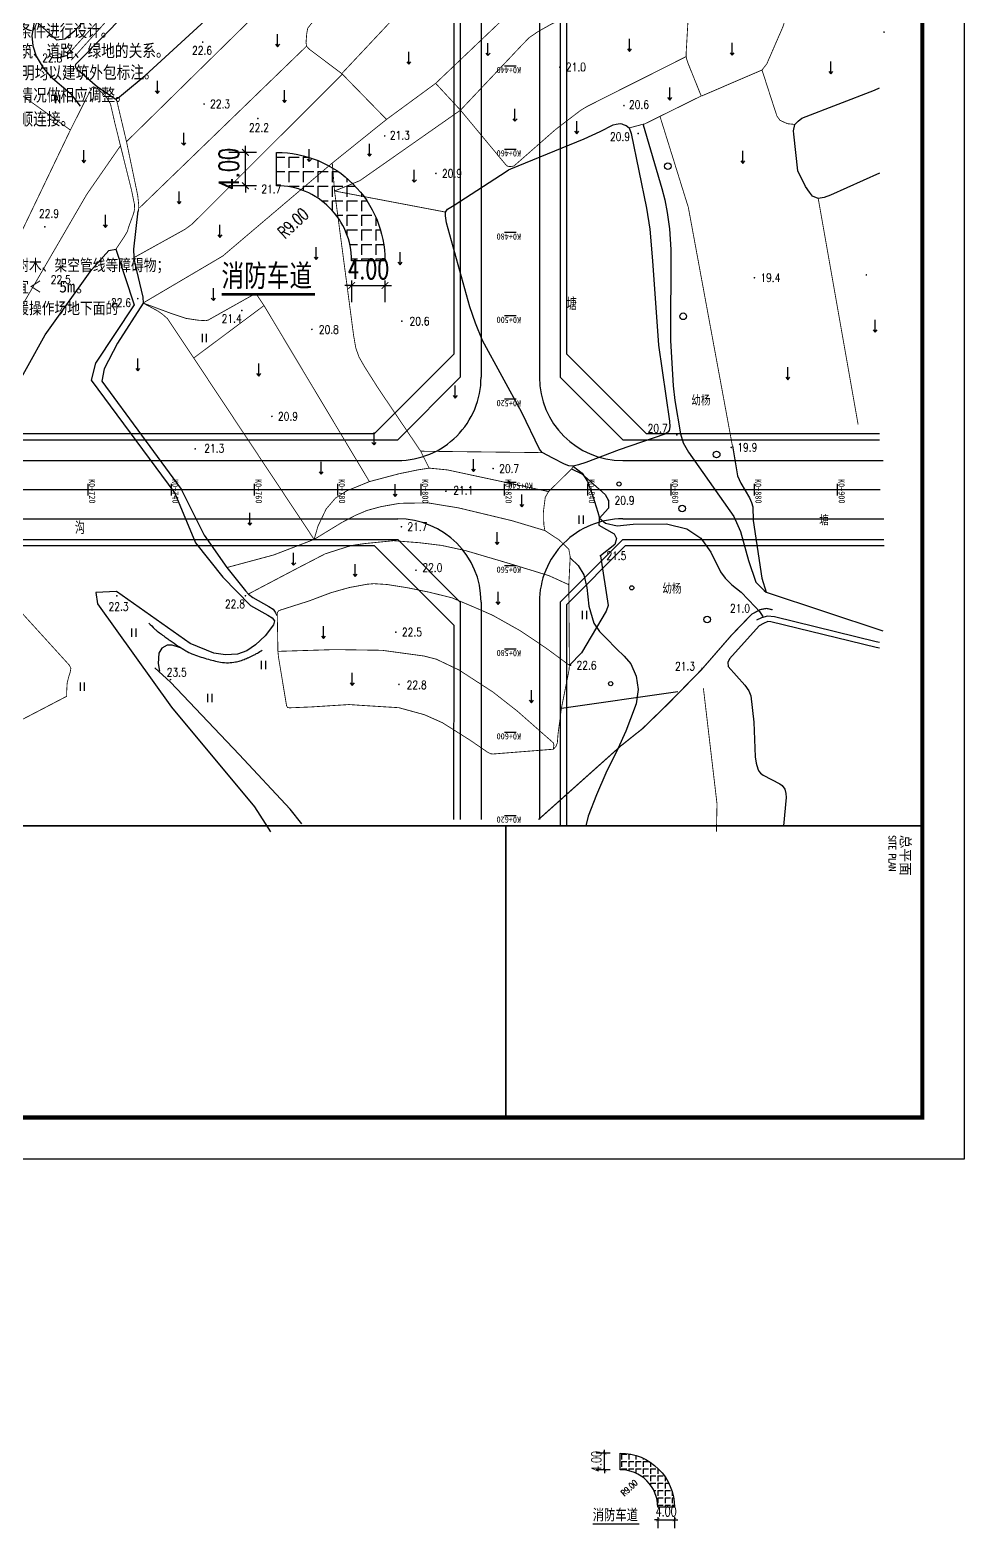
# Model space of a CAD drawing. Header units: millimetres. Extents: x 423323 to 424695, y 55333 to 56284.
# Drawn here: x 423693.2 to 423917.5, y 55332.9 to 55692.7 of the extents above; entities that cross this region are included whole.
import ezdxf
from ezdxf.enums import TextEntityAlignment as Align

# ---------------------------------------------------------------- set-up
doc = ezdxf.new("R2010")
doc.units = ezdxf.units.MM
doc.header["$LTSCALE"] = 1000
doc.linetypes.add('X3', pattern=[5, 4, -1])
for name, color, linetype in [('DIM_SYMB', 3, 'Continuous'), ('PUB_DIM', 3, 'Continuous'), ('PUB_TEXT', 7, 'Continuous'), ('TK', 4, 'Continuous'), ('地形图', 252, 'Continuous'), ('建设布局', 7, 'Continuous'), ('道路网', 7, 'Continuous')]:
    doc.layers.add(name, color=color, linetype=linetype)
doc.styles.add('_TCH_DIM', font='SIMPLEX', dxfattribs={"bigfont": 'GBCBIG'})
doc.styles.add('_TCH_DIM_T3', font='SIMPLEX', dxfattribs={"width": 0.705882, "bigfont": 'GBCBIG'})
doc.styles.add('HZ', font='rs.shx', dxfattribs={"width": 0.8, "bigfont": 'hztxt.shx'})
doc.styles.add('ROMANS', font='romans', dxfattribs={"width": 0.65, "height": 231.275})
doc.styles.add('ST', font='', dxfattribs={"width": 0.8})
doc.styles.add('TK-LG-B', font='', dxfattribs={"width": 0.75})
doc.styles.add('图签宋体', font='', dxfattribs={"height": 300})
doc.styles.add('宋体', font='')
doc.styles.add('等线体', font='simhei.ttf')
doc.styles.get('ST').set_extended_font_data('SimSun')
doc.styles.get('TK-LG-B').set_extended_font_data('SimSun')
doc.styles.get('图签宋体').set_extended_font_data('NSimSun')
doc.styles.get('宋体').set_extended_font_data('NSimSun')
doc.linetypes.add('10421', pattern='A,2,[150,AAA.SHX,S=1,R=0,X=0,Y=1],1e-11', length=2)
doc.linetypes.add('1161', pattern='A,0,[149,AAA.SHX,S=0.15,R=0,X=0,Y=0],-1.6', length=1.6)
doc.dimstyles.new('_TCH_ARCH_M_M&&1', dxfattribs={"dimtxt": 2.38, "dimasz": 0.8, "dimexe": 2, "dimexo": 2.4, "dimgap": 0.8, "dimtad": 1, "dimzin": 0, "dimdsep": 46, "dimtxsty": '_TCH_DIM_T3', "dimblk": 'ARCHTICK', "dimcen": 0.09, "dimclrt": 7, "dimazin": 2, "dimtfac": 1, "dimtdec": 0, "dimtix": 1, "dimtmove": 2, "dimatfit": 3, "dimfxl": 0, "dimtolj": 1, "dimtzin": 0, "dimarcsym": 0})

# ---------------------------------------------------------------- blocks, each defined once
blk = doc.blocks.new('gc120')
for p, q in [((-0.5, 0.6), (0, 0)), ((0, 0), (0, 3)), ((0, 0), (0.5, 0.6))]:
    blk.add_line(p, q)
blk = doc.blocks.new('GC200')
at = {"linetype": 'Continuous', "const_width": 0.2, "flags": 128}
blk.add_lwpolyline([(-0.1, 0, 1), (0.1, 0, 1)], format="xyb", close=True, dxfattribs=at)
blk = doc.blocks.new('gc121')
for p, q in [((-0.5, -1), (-0.5, 1)), ((0.5, -1), (0.5, 1))]:
    blk.add_line(p, q)
blk = doc.blocks.new('gc170')
at = {"linetype": 'Continuous'}
blk.add_circle((0, 0), 0.5, dxfattribs=at)
blk = doc.blocks.new('gc122')
blk.add_circle((0, 0), 0.8)
blk = doc.blocks.new('wetrewtewtre')
at = {"layer": '建设布局', "color": 1, "linetype": 'Continuous', "flags": 128}
for points in [[(423897.23, 55773.77), (423822.01, 55773.77), (423822.02, 55614.89), (423841.14, 55595.77), (423897.23, 55595.77)], [(423897.23, 55773.77), (423822.01, 55773.77), (423822.02, 55614.89), (423841.14, 55595.77), (423897.23, 55595.77)], [(423795.01, 55503.06), (423795.02, 55549.65), (423775.89, 55568.77), (423342.15, 55568.77)], [(423795.01, 55503.06), (423795.02, 55549.65), (423775.89, 55568.77), (423342.15, 55568.77)], [(423898.28, 55568.77), (423836.14, 55568.77), (423822.02, 55554.65), (423822.02, 55501.53)], [(423898.28, 55568.77), (423836.14, 55568.77), (423822.02, 55554.65), (423822.02, 55501.53)]]:
    blk.add_lwpolyline(points, dxfattribs=at)
at = {"layer": '道路网', "color": 2, "linetype": 'Continuous', "lineweight": 30}
for p, q in [((423809.92, 55683.98), (423807.12, 55683.98)), ((423809.92, 55683.98), (423807.12, 55683.98)), ((423809.92, 55663.98), (423807.12, 55663.98)), ((423809.92, 55663.98), (423807.12, 55663.98)), ((423809.92, 55643.98), (423807.12, 55643.98)), ((423809.92, 55643.98), (423807.12, 55643.98)), ((423809.92, 55623.98), (423807.12, 55623.98)), ((423809.92, 55623.98), (423807.12, 55623.98)), ((423809.92, 55603.98), (423807.12, 55603.98)), ((423809.92, 55603.98), (423807.12, 55603.98)), ((423809.92, 55583.98), (423807.12, 55583.98)), ((423809.92, 55583.98), (423807.12, 55583.98)), ((423707.06, 55583.67), (423707.06, 55580.87)), ((423707.06, 55583.67), (423707.06, 55580.87)), ((423727.06, 55583.67), (423727.06, 55580.87)), ((423727.06, 55583.67), (423727.06, 55580.87)), ((423747.06, 55583.67), (423747.06, 55580.87)), ((423747.06, 55583.67), (423747.06, 55580.87)), ((423767.06, 55583.67), (423767.06, 55580.87)), ((423767.06, 55583.67), (423767.06, 55580.87)), ((423787.06, 55583.67), (423787.06, 55580.87)), ((423787.06, 55583.67), (423787.06, 55580.87)), ((423807.06, 55583.67), (423807.06, 55580.87)), ((423807.06, 55583.67), (423807.06, 55580.87)), ((423827.06, 55583.67), (423827.06, 55580.87)), ((423827.06, 55583.67), (423827.06, 55580.87)), ((423847.06, 55583.67), (423847.06, 55580.87)), ((423847.06, 55583.67), (423847.06, 55580.87)), ((423867.06, 55583.67), (423867.06, 55580.87)), ((423867.06, 55583.67), (423867.06, 55580.87)), ((423887.06, 55583.67), (423887.06, 55580.87)), ((423887.06, 55583.67), (423887.06, 55580.87)), ((423809.92, 55563.98), (423807.12, 55563.98)), ((423809.92, 55563.98), (423807.12, 55563.98)), ((423809.92, 55543.98), (423807.12, 55543.98)), ((423809.92, 55543.98), (423807.12, 55543.98)), ((423809.92, 55523.98), (423807.12, 55523.98)), ((423809.92, 55523.98), (423807.12, 55523.98)), ((423809.92, 55503.98), (423807.12, 55503.98)), ((423809.92, 55503.98), (423807.12, 55503.98))]:
    blk.add_line(p, q, dxfattribs=at)
at = {"layer": '道路网', "color": 6, "linetype": 'Continuous'}
for p, q in [((423781.52, 55594.27), (423796.52, 55609.27)), ((423781.52, 55594.27), (423796.52, 55609.27)), ((423820.52, 55609.27), (423835.52, 55594.27)), ((423820.52, 55609.27), (423835.52, 55594.27)), ((423342.15, 55594.27), (423781.52, 55594.27)), ((423342.15, 55594.27), (423781.52, 55594.27)), ((423835.52, 55594.27), (423897.23, 55594.27)), ((423835.52, 55594.27), (423897.23, 55594.27)), ((423342.15, 55570.27), (423781.52, 55570.27)), ((423342.15, 55570.27), (423781.52, 55570.27)), ((423796.52, 55555.27), (423781.52, 55570.27)), ((423796.52, 55555.27), (423781.52, 55570.27)), ((423835.52, 55570.27), (423820.52, 55555.27)), ((423835.52, 55570.27), (423820.52, 55555.27)), ((423835.52, 55570.27), (423898.27, 55570.27)), ((423835.52, 55570.27), (423898.27, 55570.27)), ((423796.52, 55555.27), (423796.52, 55503.06)), ((423796.52, 55555.27), (423796.52, 55503.06)), ((423820.52, 55555.27), (423820.52, 55501.53)), ((423820.52, 55555.27), (423820.52, 55501.53))]:
    blk.add_line(p, q, dxfattribs=at)
at = {"layer": '道路网', "color": 4, "linetype": 'Continuous'}
for p, q in [((423342.15, 55589.27), (423781.52, 55589.27)), ((423342.15, 55589.27), (423781.52, 55589.27)), ((423835.52, 55589.27), (423898.06, 55589.27)), ((423835.52, 55589.27), (423898.06, 55589.27)), ((423342.15, 55575.27), (423781.52, 55575.27)), ((423342.15, 55575.27), (423781.52, 55575.27)), ((423835.52, 55575.27), (423898.22, 55575.27)), ((423835.52, 55575.27), (423898.22, 55575.27)), ((423801.52, 55555.27), (423801.52, 55503.06)), ((423801.52, 55555.27), (423801.52, 55503.06)), ((423815.52, 55555.27), (423815.52, 55503.06)), ((423815.52, 55555.27), (423815.52, 55503.06))]:
    blk.add_line(p, q, dxfattribs=at)
at = {"layer": '道路网', "color": 2, "linetype": 'X3'}
blk.add_line((423342.15, 55582.27), (423897.34, 55582.27), dxfattribs=at)
blk.add_line((423342.15, 55582.27), (423897.34, 55582.27), dxfattribs=at)
at = {"layer": '道路网', "color": 6, "linetype": 'Continuous', "flags": 128}
for points in [[(423796.51, 56099.98), (423796.51, 55746.27), (423796.52, 55609.27)], [(423796.51, 56099.98), (423796.51, 55746.27), (423796.52, 55609.27)], [(423820.51, 56099.98), (423820.51, 55746.27), (423820.52, 55609.27)], [(423820.51, 56099.98), (423820.51, 55746.27), (423820.52, 55609.27)]]:
    blk.add_lwpolyline(points, dxfattribs=at)
at = {"layer": '道路网', "color": 4, "linetype": 'Continuous', "flags": 128}
for points in [[(423801.51, 56099.98), (423801.51, 55741.27), (423801.52, 55609.27)], [(423801.51, 56099.98), (423801.51, 55741.27), (423801.52, 55609.27)], [(423815.51, 56099.98), (423815.51, 55741.27), (423815.52, 55609.27)], [(423815.51, 56099.98), (423815.51, 55741.27), (423815.52, 55609.27)]]:
    blk.add_lwpolyline(points, dxfattribs=at)
at = {"layer": '道路网', "color": 4, "linetype": 'Continuous'}
for centre, start, end in [((423781.52, 55609.27), 270, 0.0001), ((423781.52, 55609.27), 270, 0.0001), ((423835.52, 55609.27), 180.0001, 270), ((423835.52, 55609.27), 180.0001, 270), ((423781.52, 55555.27), 0.0001, 90), ((423781.52, 55555.27), 0.0001, 90), ((423835.52, 55555.27), 90, 180.0001), ((423835.52, 55555.27), 90, 180.0001)]:
    blk.add_arc(centre, 20, start, end, dxfattribs=at)
at = {"layer": '道路网', "color": 141, "linetype": 'Continuous', "style": '等线体', "width": 0.8}
for s, rotation, p in [('K0+440', 179.384, (423811.13, 55683.72)), ('K0+440', 179.384, (423811.13, 55683.72)), ('K0+460', 179.384, (423811.13, 55663.72)), ('K0+460', 179.384, (423811.13, 55663.72)), ('K0+480', 179.384, (423811.13, 55643.72)), ('K0+480', 179.384, (423811.13, 55643.72)), ('K0+500', 179.384, (423811.13, 55623.72)), ('K0+500', 179.384, (423811.13, 55623.72)), ('K0+520', 179.384, (423811.13, 55603.72)), ('K0+520', 179.384, (423811.13, 55603.72)), ('K0+720', 271.0552, (423707.31, 55584.81)), ('K0+720', 271.0552, (423707.31, 55584.81)), ('K0+740', 271.0552, (423727.31, 55584.81)), ('K0+740', 271.0552, (423727.31, 55584.81)), ('K0+760', 271.0552, (423747.31, 55584.81)), ('K0+760', 271.0552, (423747.31, 55584.81)), ('K0+780', 271.0552, (423767.31, 55584.81)), ('K0+780', 271.0552, (423767.31, 55584.81)), ('K0+800', 271.0552, (423787.31, 55584.81)), ('K0+800', 271.0552, (423787.31, 55584.81)), ('K0+820', 271.0552, (423807.31, 55584.81)), ('K0+820', 271.0552, (423807.31, 55584.81)), ('K0+540', 179.384, (423813.95, 55583.93)), ('K0+540', 179.384, (423813.95, 55583.93)), ('K0+840', 271.0552, (423827.31, 55584.81)), ('K0+840', 271.0552, (423827.31, 55584.81)), ('K0+860', 271.0552, (423847.31, 55584.81)), ('K0+860', 271.0552, (423847.31, 55584.81)), ('K0+880', 271.0552, (423867.31, 55584.81)), ('K0+880', 271.0552, (423867.31, 55584.81)), ('K0+900', 271.0552, (423887.31, 55584.81)), ('K0+900', 271.0552, (423887.31, 55584.81)), ('K0+560', 179.384, (423811.13, 55563.72)), ('K0+560', 179.384, (423811.13, 55563.72)), ('K0+580', 179.384, (423811.13, 55543.72)), ('K0+580', 179.384, (423811.13, 55543.72)), ('K0+600', 179.384, (423811.13, 55523.72)), ('K0+600', 179.384, (423811.13, 55523.72)), ('K0+620', 179.384, (423811.13, 55503.72)), ('K0+620', 179.384, (423811.13, 55503.72))]:
    blk.add_text(s, height=1.5, rotation=rotation, dxfattribs=at).set_placement(p)
blk = doc.blocks.new('A$C2D9A7706')
at = {"layer": 'PUB_TEXT', "style": 'ST', "width": 0.8}
for s, height, p in [('消防车道说明：', 2.658, (1.51, 30.72, 55.81)), ('）、本工程车间均设置环形消防车道；', 2.6582, (3.4, 25.82, 55.81)), ('）、车道的净宽度和净高度均需≥', 2.6582, (3.4, 20.92, 55.81)), ('4m', 2.658, (49.12, 20.92, 55.81)), ('；', 2.66, (52.9, 20.92, 55.81)), ('）、消防车道与建筑之间不应设置妨碍消防车操作的树木、架空管线等障碍物；', 2.6582, (3.4, 16.02, 55.81)), ('）、消防车道靠建筑外墙一侧的边缘距离建筑外墙不宜＜', 2.6582, (3.4, 11.12, 55.81)), ('）、消防车道的路面、救援操作场地、消防车道和救援操作场地下面的', 2.6582, (3.4, 6.22, 55.81)), ('管道和暗沟等，需能承受重型消防车的压力。', 2.6582, (1.51, 1.32, 55.81))]:
    blk.add_text(s, height=height, dxfattribs=at).set_placement(p)
at = {"layer": 'PUB_TEXT', "style": '宋体'}
for s, height, p in [('1', 2.66, (1.51, 25.82, 55.81)), ('2', 2.66, (1.51, 20.92, 55.81)), ('3', 2.66, (1.51, 16.02, 55.81)), ('4', 2.66, (1.51, 11.12, 55.81)), ('5m', 2.658, (79.88, 11.12, 55.81)), ('。', 2.66, (83.66, 11.12, 55.81)), ('5', 2.66, (1.51, 6.22, 55.81))]:
    blk.add_text(s, height=height, dxfattribs=at).set_placement(p)
blk = doc.blocks.new('A$C0E7F7AE6')
at = {"layer": 'PUB_TEXT', "style": 'ST', "width": 0.8}
for s, height, p in [('说明', 2.278, (0.6, 30.11)), (':', 2.28, (5.78, 30.05)), ('1', 2.28, (0.61, 25.93)), ('）本图根据业主提供的资料和我院相关专业所提的条件进行设计。', 2.2785, (1.91, 25.92)), ('）本图表示拟建建筑与城市道路红线及周围原有建筑、道路、绿地的关系。', 2.2785, (1.93, 22.21)), ('2', 2.28, (0.63, 22.23)), ('3', 2.28, (0.59, 18.29)), ('）图中标注以建筑物外包尺寸计', 2.2785, (1.88, 18.28)), ('建筑物坐标未注明均以建筑外包标注。', 2.2785, (39.47, 17.82)), ('4', 2.28, (0.53, 14.23)), ('）厂区室内外地坪标高为暂定，根据施工现场实际情况做相应调整。', 2.2785, (1.82, 14.21)), (',', 2.28, (38.18, 17.83)), ('5', 2.28, (0.47, 9.89)), ('）与外围道路衔接时，标高可适当调整，以保证平顺连接。', 2.2785, (1.77, 9.87)), ('）图中未表明处标注均以米为单位。', 2.2785, (1.38, 5.55)), ('6', 2.28, (0.08, 5.57)), ('7', 2.28, (0.03, 1.31)), ('）所有道路的最小转弯半径均为', 2.2785, (1.33, 1.29)), ('9', 2.28, (37.62, 0.84)), ('米。', 2.278, (38.92, 0.83))]:
    blk.add_text(s, height=height, rotation=359.2974, dxfattribs=at).set_placement(p)
blk = doc.blocks.new('GeYuanFrame_84040822', base_point=(20.09, 4.53))
at = {"layer": 'TK'}
blk.add_lwpolyline([(20.09, 4.53), (20.09, 598.53), (861.09, 598.53), (861.09, 4.53)], close=True, dxfattribs=at)
at = {"layer": 'TK', "const_width": 1}
blk.add_lwpolyline([(45.09, 588.53), (851.09, 588.53), (851.09, 14.53), (45.09, 14.53)], close=True, dxfattribs=at)
at = {"layer": 'TK'}
for points, const_width in [([(781.09, 588.53), (781.09, 14.53)], 0.4), ([(781.09, 488.5), (851.09, 488.5)], 0.35)]:
    blk.add_lwpolyline(points, dxfattribs=dict(at, const_width=const_width))
at = {"layer": 'TK', "style": '图签宋体'}
blk.add_text('总平面', height=2.4, dxfattribs=at).set_placement((783.23, 583.28))
at = {"layer": 'TK', "style": 'ROMANS', "width": 0.76}
blk.add_text('SITE PLAN', height=1.697, dxfattribs=at).set_placement((783.35, 580.49))
blk = doc.blocks.new('_ArchTick')
at = {"color": 0, "linetype": 'ByBlock', "const_width": 0.15}
blk.add_lwpolyline([(-0.5, -0.5), (0.5, 0.5)], dxfattribs=at)
blk = doc.blocks.new('*D133')
at = {"layer": 'Defpoints', "color": 0, "linetype": 'ByBlock'}
for p in [(15.62, 4.04), (19.62, 4.04), (19.62, 1.05)]:
    blk.add_point(p, dxfattribs=at)
at = {"layer": 'PUB_DIM', "color": 0, "linetype": 'ByBlock', "lineweight": -2}
for p, q in [((15.62, 1.05), (14.82, 1.05)), ((15.62, 1.64), (15.62, -0.95)), ((15.62, 1.05), (19.62, 1.05)), ((19.62, 1.64), (19.62, -0.95)), ((19.62, 1.05), (20.42, 1.05))]:
    blk.add_line(p, q, dxfattribs=at)
at = {"layer": 'PUB_DIM', "color": 0, "linetype": 'ByBlock', "lineweight": -2, "xscale": 0.8, "yscale": 0.8, "zscale": 0.8}
blk.add_blockref('_ArchTick', (15.62, 1.05), dxfattribs=at)
at = {"layer": 'PUB_DIM', "color": 0, "linetype": 'ByBlock', "lineweight": -2, "xscale": 0.8, "yscale": 0.8, "zscale": 0.8, "rotation": 180}
blk.add_blockref('_ArchTick', (19.62, 1.05), dxfattribs=at)
at = {"layer": 'PUB_DIM', "color": 7, "linetype": 'ByBlock', "insert": (17.62, 3.04), "char_height": 2.38, "attachment_point": 5, "style": '_TCH_DIM_T3'}
blk.add_mtext('\\A1;4.00', dxfattribs=at)
blk = doc.blocks.new('*D134')
at = {"layer": 'Defpoints', "color": 0, "linetype": 'ByBlock'}
for p in [(2.86, 17.04), (6.62, 17.04), (6.62, 13.04)]:
    blk.add_point(p, dxfattribs=at)
at = {"layer": 'PUB_DIM', "color": 0, "linetype": 'ByBlock', "lineweight": -2}
for p, q in [((4.22, 17.04), (0.86, 17.04)), ((2.86, 17.04), (2.86, 17.84)), ((2.86, 13.04), (2.86, 17.04)), ((4.22, 13.04), (0.86, 13.04)), ((2.86, 13.04), (2.86, 12.24))]:
    blk.add_line(p, q, dxfattribs=at)
at = {"layer": 'PUB_DIM', "color": 0, "linetype": 'ByBlock', "lineweight": -2, "xscale": 0.8, "yscale": 0.8, "zscale": 0.8}
for p, rotation in [((2.86, 17.04), 270), ((2.86, 13.04), 90)]:
    blk.add_blockref('_ArchTick', p, dxfattribs=dict(at, rotation=rotation))
at = {"layer": 'PUB_DIM', "color": 7, "linetype": 'ByBlock', "insert": (0.87, 15.04), "char_height": 2.38, "attachment_point": 5, "rotation": 90, "style": '_TCH_DIM_T3'}
blk.add_mtext('\\A1;4.00', dxfattribs=at)
blk = doc.blocks.new('*D123')
at = {"layer": 'Defpoints', "color": 0, "linetype": 'ByBlock'}
for p in [(423843.95, 55337.91), (423847.95, 55337.91), (423847.95, 55334.93)]:
    blk.add_point(p, dxfattribs=at)
at = {"layer": 'PUB_DIM', "color": 0, "linetype": 'ByBlock', "lineweight": -2}
for p, q in [((423843.95, 55334.93), (423843.15, 55334.93)), ((423843.95, 55335.51), (423843.95, 55332.93)), ((423843.95, 55334.93), (423847.95, 55334.93)), ((423847.95, 55335.51), (423847.95, 55332.93)), ((423847.95, 55334.93), (423848.75, 55334.93))]:
    blk.add_line(p, q, dxfattribs=at)
at = {"layer": 'PUB_DIM', "color": 0, "linetype": 'ByBlock', "lineweight": -2, "xscale": 0.8, "yscale": 0.8, "zscale": 0.8}
blk.add_blockref('_ArchTick', (423843.95, 55334.93), dxfattribs=at)
at = {"layer": 'PUB_DIM', "color": 0, "linetype": 'ByBlock', "lineweight": -2, "xscale": 0.8, "yscale": 0.8, "zscale": 0.8, "rotation": 180}
blk.add_blockref('_ArchTick', (423847.95, 55334.93), dxfattribs=at)
at = {"layer": 'PUB_DIM', "color": 7, "linetype": 'ByBlock', "insert": (423845.95, 55336.92), "char_height": 2.38, "attachment_point": 5, "style": '_TCH_DIM_T3'}
blk.add_mtext('\\A1;4.00', dxfattribs=at)
blk = doc.blocks.new('*D124')
at = {"layer": 'Defpoints', "color": 0, "linetype": 'ByBlock'}
for p in [(423831.19, 55350.91), (423834.95, 55350.91), (423834.95, 55346.91)]:
    blk.add_point(p, dxfattribs=at)
at = {"layer": 'PUB_DIM', "color": 0, "linetype": 'ByBlock', "lineweight": -2}
for p, q in [((423832.55, 55350.91), (423829.19, 55350.91)), ((423831.19, 55350.91), (423831.19, 55351.71)), ((423831.19, 55346.91), (423831.19, 55350.91)), ((423832.55, 55346.91), (423829.19, 55346.91)), ((423831.19, 55346.91), (423831.19, 55346.11))]:
    blk.add_line(p, q, dxfattribs=at)
at = {"layer": 'PUB_DIM', "color": 0, "linetype": 'ByBlock', "lineweight": -2, "xscale": 0.8, "yscale": 0.8, "zscale": 0.8}
for p, rotation in [((423831.19, 55350.91), 270), ((423831.19, 55346.91), 90)]:
    blk.add_blockref('_ArchTick', p, dxfattribs=dict(at, rotation=rotation))
at = {"layer": 'PUB_DIM', "color": 7, "linetype": 'ByBlock', "insert": (423829.2, 55348.91), "char_height": 2.38, "attachment_point": 5, "rotation": 90, "style": '_TCH_DIM_T3'}
blk.add_mtext('\\A1;4.00', dxfattribs=at)
blk = doc.blocks.new('A$C646B5C16')
at = {"linetype": 'ByBlock'}
h = blk.add_hatch(dxfattribs=at)
h.set_pattern_fill('ANGLE', color=253, scale=0.5, angle=-20.77743, style=0)
h.set_pattern_definition([(270, (15.62, -0.6722), (1.74625, 1e-09), [1.27, -0.47625]), (3e-08, (15.62, -0.6722), (-1e-09, 1.74625), [1.27, -0.47625])])
h.paths.add_polyline_path([(19.62, 4.035, 0.4142136), (6.62, 17.035), (6.62, 13.035, -0.4142136), (15.62, 4.035)])
blk.add_lwpolyline([(6.62, 17.035, -0.4142136), (19.62, 4.035), (15.62, 4.035, 0.4142136), (6.62, 13.035), (6.62, 17.035)], format="xyb", dxfattribs=at)
at = {"layer": 'DIM_SYMB', "linetype": 'ByBlock', "const_width": 0.35}
blk.add_lwpolyline([(0, 0), (11.205, 0)], dxfattribs=at)
at = {"layer": 'PUB_DIM', "linetype": 'ByBlock'}
blk.add_lwpolyline([(7.688, 5.794, 0, 0, 0), (12.059, 9.905, 0.33, 0, 0), (12.787, 10.591, 0, 0, 0)], format="xyseb", dxfattribs=at)
at = {"layer": 'DIM_SYMB', "color": 7, "linetype": 'ByBlock', "style": 'TK-LG-B', "width": 0.75}
blk.add_text('消防车道', height=2.6582, dxfattribs=at).set_placement((0, 0.923))
at = {"layer": 'PUB_DIM', "color": 7, "linetype": 'ByBlock', "style": '_TCH_DIM', "width": 0.705882}
blk.add_text('R9.00', height=1.4875, rotation=43.25181, dxfattribs=at).set_placement((7.62, 6.596))
at = {"layer": 'PUB_DIM', "linetype": 'ByBlock'}
for p1, p2, distance, picture, middle in [((6.62, 13.035), (6.62, 17.035), 3.76, '*D134', (0.87, 15.035)), ((15.62, 4.035), (19.62, 4.035), -2.983, '*D133', (17.62, 3.042))]:
    dim = blk.add_aligned_dim(p1=p1, p2=p2, distance=distance, text='4.00', dimstyle='_TCH_ARCH_M_M&&1', dxfattribs=at)
    dim.commit()
    dim.dimension.update_dxf_attribs({"geometry": picture, "text_midpoint": middle})

msp = doc.modelspace()

# ---------------------------------------------------------------- hatches: boundary and pattern name
at = {"linetype": 'ByBlock'}
h = msp.add_hatch(dxfattribs=at)
h.set_pattern_fill('ANGLE', color=253, scale=0.5, angle=-20.77743, style=0)
h.set_pattern_definition([(270, (423843.9485, 55333.206), (1.74625, 1e-09), [1.27, -0.47625]), (3e-08, (423843.9485, 55333.206), (-1e-09, 1.74625), [1.27, -0.47625])])
h.paths.add_polyline_path([(423847.949, 55337.914, 0.4142136), (423834.949, 55350.914), (423834.949, 55346.914, -0.4142136), (423843.949, 55337.914)])

# ---------------------------------------------------------------- linework, layer by layer
msp.add_lwpolyline([(423834.949, 55350.914, -0.4142136), (423847.949, 55337.914), (423843.949, 55337.914, 0.4142136), (423834.949, 55346.914), (423834.949, 55350.914)], format="xyb", dxfattribs=at)
at = {"layer": 'DIM_SYMB', "linetype": 'ByBlock', "const_width": 0.35}
msp.add_lwpolyline([(423828.328, 55333.878), (423839.534, 55333.878)], dxfattribs=at)
at = {"layer": 'PUB_DIM', "linetype": 'ByBlock'}
msp.add_lwpolyline([(423836.017, 55339.672, 0, 0, 0), (423840.387, 55343.784, 0.33, 0, 0), (423841.115, 55344.469, 0, 0, 0)], format="xyseb", dxfattribs=at)
at = {"layer": '地形图', "color": 250, "linetype": 'Continuous', "const_width": 0.2, "flags": 128}
for points in [[(423759.889, 55763.641), (423746.524, 55742.936), (423737.638, 55731.658), (423733.589, 55723.404), (423730.551, 55717.742), (423724.886, 55709.592), (423703.086, 55685.387)], [(423808.6, 55732.05), (423784.265, 55716.87), (423780.89, 55714.41), (423779.456, 55713.232), (423765.8, 55699.26), (423760.975, 55694.463), (423759.88, 55693.05), (423759.646, 55691.728), (423759.483, 55689.648), (423759.6, 55688.75), (423760.333, 55687.975), (423768.22, 55682.05)], [(423778.81, 55671.17), (423768.07, 55682.17), (423785.149, 55700.373), (423787.537, 55702.742), (423788.89, 55703.97), (423789.988, 55704.946), (423810.94, 55720.95), (423811.462, 55720.187), (423813.426, 55717.721), (423813.97, 55717.35), (423814.52, 55717.375), (423822.045, 55718.779), (423822.49, 55719.01)], [(423876.72, 55711.86), (423875.093, 55697.908), (423874.49, 55695), (423874.02, 55693.451), (423870.136, 55684.518), (423868.98, 55683.03), (423872.535, 55672.038), (423873.278, 55670.965), (423875.095, 55670.14), (423876.89, 55669.96)], [(423790.61, 55679.83), (423810.136, 55698.408), (423811.84, 55699.94), (423815.464, 55702.375), (423825.08, 55708.23)], [(423854.38, 55676.8), (423851.147, 55684.823), (423850.914, 55685.561), (423850.78, 55686.26), (423850.773, 55687.26), (423851.399, 55698.248), (423851.38, 55699.38), (423851.035, 55700.692), (423850.491, 55702.308), (423849.77, 55704.319), (423848.79, 55705.37)], [(423830.85, 55700.09), (423818.349, 55694.028), (423815.18, 55692.247), (423813.07, 55690.8), (423811.419, 55689.116), (423796.57, 55673.39), (423807.626, 55660.089), (423808.074, 55659.84), (423808.737, 55659.857)], [(423749.92, 55698.81), (423716.37, 55665.83)], [(423759.6, 55688.75), (423719.438, 55649.886)], [(423808.737, 55659.857), (423809.417, 55659.989), (423819.411, 55668.755), (423825.291, 55673.245), (423826.09, 55673.76), (423827.156, 55674.379), (423850.78, 55686.26)], [(423718.17, 55637.99), (423730.432, 55644.787), (423732.18, 55646.08), (423768.22, 55682.05)], [(423868.98, 55683.03), (423854.48, 55676.8)], [(423796.57, 55673.39), (423790.61, 55679.83), (423778.81, 55671.17), (423765.79, 55660.7)], [(423854.38, 55676.8), (423840.41, 55669.89)], [(423766.33, 55653.98), (423772.427, 55656.478), (423796.57, 55673.39)], [(423861.877, 55592.751), (423851.287, 55650.053), (423844.484, 55671.888)], [(423837.09, 55669.12), (423840.69, 55670.09)], [(423714.933, 55664.857), (423706.83, 55653.18), (423678.39, 55604.24)], [(423720.35, 55627.08), (423739.48, 55638.36), (423765.79, 55660.7), (423766.33, 55653.98), (423770.905, 55619.307), (423771.43, 55616.3)], [(423766.33, 55653.98), (423792.98, 55648.92)], [(423892.06, 55597.9), (423882.48, 55652.18)], [(423719.205, 55649.693), (423719.205, 55649.693)], [(423629.59, 55584.22), (423641.81, 55575.65), (423646.961, 55574.025), (423650.981, 55572.532), (423657.79, 55571.31), (423672.341, 55570.581), (423673.38, 55570.34), (423674.247, 55569.736), (423685.09, 55559.43), (423702.678, 55540.08), (423703.01, 55539.36), (423702.821, 55538.312), (423702.48, 55537.278), (423702.115, 55535.786), (423702.008, 55533.879), (423701.99, 55532.64), (423683.84, 55523.17), (423665.82, 55513.293), (423662.49, 55509.01), (423663.31, 55506.6)], [(423858.035, 55500.124), (423858.174, 55506.82), (423854.912, 55534.534)]]:
    msp.add_lwpolyline(points, dxfattribs=at)
at = {"layer": '地形图', "color": 250, "linetype": 'X3', "flags": 128}
for points, const_width in [([(423735.751, 55731.217), (423732.254, 55724.09), (423729.27, 55718.528), (423723.709, 55710.526), (423701.971, 55686.391)], 0.2), ([(423815.313, 55503.057), (423835.094, 55520.752), (423840.253, 55524.857), (423846.502, 55530.924), (423854.55, 55539.15), (423861.697, 55547.37), (423866.517, 55552.366), (423868.558, 55553.466), (423870.061, 55553.753), (423871.51, 55553.428)], 0.3)]:
    msp.add_lwpolyline(points, dxfattribs=dict(at, const_width=const_width))
at = {"layer": '地形图', "color": 250, "linetype": '1161', "flags": 128}
for points, elevation in [([(423724.35, 55713.75), (423707.46, 55724.67), (423681.815, 55710.54), (423680.68, 55708.31), (423681.558, 55706.568), (423699.535, 55690.303), (423701.57, 55690.52), (423703.945, 55692.506), (423724.35, 55713.75)], 22.8), ([(423823.24, 55587.23), (423825.715, 55586.104), (423831.325, 55581.089), (423832.12, 55579.68), (423832.098, 55577.819), (423829.84, 55575.33), (423829.826, 55573.778), (423833.444, 55571.652), (423834.05, 55570.51), (423833.605, 55569.104), (423830.17, 55566.41), (423832.03, 55554.43), (423831.523, 55553.078), (423825.67, 55543.093), (423822.72, 55540.1)], 21.03)]:
    msp.add_lwpolyline(points, dxfattribs=dict(at, elevation=elevation))
at = {"layer": '地形图', "color": 250, "linetype": 'Continuous', "flags": 128}
for points, elevation in [([(423728.55, 55717.493), (423725.721, 55717.367), (423723.127, 55716.901), (423720.527, 55716.221), (423717.025, 55715.053), (423711.739, 55712.788), (423704.969, 55708.588), (423700.506, 55705.199), (423696.551, 55700.771), (423694.525, 55696.375), (423693.638, 55691.354), (423693.885, 55688.844), (423694.642, 55686.349), (423696.347, 55683.528), (423698.123, 55681.447), (423702.869, 55677.494), (423705.242, 55674.332)], 23), ([(423823.72, 55587.841), (423825.814, 55586.194), (423827.078, 55584.23), (423828.341, 55580.723), (423829.534, 55576.866), (423829.955, 55575.393), (423831.429, 55574.2), (423834.236, 55573.569), (423838.076, 55573.969), (423846.028, 55574.067), (423850.937, 55572.889), (423854.27, 55570.607), (423856.671, 55567.253), (423859.015, 55562.496), (423860.152, 55561.005), (423861.715, 55559.443), (423864.011, 55557.661), (423867.324, 55554.168), (423868.395, 55552.972), (423869.151, 55551.775)], 21), ([(423823.002, 55565.8), (423824.823, 55564.052), (423826.154, 55561.79), (423826.953, 55558.796), (423827.392, 55554.275), (423828.601, 55550.2), (423829.96, 55548.235), (423831.555, 55546.64), (423834.063, 55544.058), (423835.89, 55542.298), (423837.486, 55540.475), (423838.777, 55537.514), (423839.233, 55534.248), (423838.777, 55530.831), (423837.41, 55527.261), (423836.266, 55524.28), (423834.366, 55520.027), (423831.456, 55514.191), (423829.216, 55508.964), (423827.271, 55503.895), (423826.708, 55501.526)], 22), ([(423729.358, 55544.25), (423727.374, 55544.964), (423726.104, 55544.964), (423724.835, 55544.171), (423724.12, 55542.981), (423723.962, 55540.523), (423724.279, 55538.699)], 23)]:
    msp.add_lwpolyline(points, dxfattribs=dict(at, elevation=elevation))
for points in [[(423727.91, 55708.54), (423704.305, 55684.531), (423704.126, 55684.324), (423704.06, 55684.03)], [(423720.855, 55681.684), (423743.894, 55702.925)], [(423704.06, 55684.03), (423704.224, 55683.567), (423704.529, 55683.214), (423708.836, 55679.455), (423709.322, 55679.062), (423713.613, 55676.143), (423713.92, 55676.13), (423714.288, 55676.252), (423715.621, 55677.42), (423720.855, 55681.684)], [(423897.23, 55658.274), (423885.458, 55652.945), (423883.934, 55652.412), (423882.48, 55652.18), (423881.132, 55652.743), (423880.381, 55653.712), (423879.394, 55655.046), (423877.61, 55658.82), (423876.612, 55667.649), (423876.565, 55668.454), (423876.89, 55669.96), (423877.665, 55670.748), (423878.558, 55671.487), (423895.98, 55678.17), (423897.23, 55678.731)], [(423808.134, 55659.045), (423808.624, 55659.298), (423826.279, 55666.533), (423830.097, 55668.241), (423833.223, 55669.896), (423833.974, 55670.052), (423834.885, 55670.156), (423835.302, 55670.104), (423835.66, 55669.98), (423836.386, 55669.722), (423837.09, 55669.12), (423837.525, 55667.813), (423841.22, 55649.821), (423842.07, 55644.784), (423842.711, 55637.228), (423844.12, 55616.995), (423846.776, 55598.693), (423846.818, 55597.315), (423846.712, 55596.446), (423846.373, 55596.044), (423845.63, 55595.604), (423834.647, 55591.837), (423826.696, 55588.769), (423824.912, 55588.222), (423823.64, 55587.91), (423822.601, 55588.02), (423821.567, 55588.364), (423818.733, 55589.828), (423816.15, 55591.16), (423815.52, 55591.956), (423811.303, 55600.826), (423801.853, 55618.081), (423800.21, 55622.21)], [(423800.21, 55622.21), (423798.801, 55626.169), (423793.211, 55646.303), (423792.993, 55648.051), (423792.98, 55648.92), (423793.474, 55649.651), (423795.069, 55650.617), (423807.507, 55658.652), (423808.134, 55659.045)], [(423688.711, 55604.719), (423696.803, 55619.43), (423708.083, 55635.123), (423712.132, 55639.702), (423713.83, 55640), (423718.2, 55626.65), (423708.948, 55612.62), (423707.92, 55608.57), (423728.01, 55581.42), (423732.918, 55569.46), (423739.518, 55561.256), (423746.118, 55554.478), (423750.282, 55552.094), (423751.329, 55551.465), (423751.88, 55550.74), (423751.688, 55549.84), (423749.645, 55547.157), (423747.387, 55544.978), (423745.285, 55543.602), (423743.058, 55542.777), (423740.149, 55542.613), (423737.364, 55543.017), (423731.65, 55545.319), (423713.96, 55557.85), (423709.012, 55557.549), (423709.38, 55554.82), (423727.18, 55530.03), (423747.08, 55506.1), (423750.91, 55500.07)], [(423897.23, 55544.193), (423896.405, 55544.402), (423871.134, 55550.491), (423870.364, 55550.574), (423869.347, 55550.161), (423868.275, 55549.529), (423861.188, 55541.676), (423860.759, 55540.804), (423860.876, 55539.805), (423864.845, 55535.357), (423865.84, 55533.995), (423866.281, 55532.783), (423867.024, 55526.447), (423867.316, 55518.084), (423867.571, 55516.557), (423867.956, 55515.205), (423868.247, 55514.689), (423868.589, 55514.216), (423869.255, 55513.747), (423873.282, 55511.661), (423873.854, 55511.232), (423874.459, 55510.334), (423874.712, 55509.338), (423874.784, 55508.337), (423874.14, 55501.526)]]:
    msp.add_lwpolyline(points, dxfattribs=at)
at = {"layer": '地形图', "color": 250, "linetype": 'Continuous', "const_width": 0.2, "flags": 128}
for points, elevation in [([(423671.19, 55612.76), (423674.084, 55615.908), (423675.978, 55618.088), (423677.957, 55621.008), (423683.974, 55630.153), (423688.74, 55639.14), (423702.89, 55668.62), (423689.65, 55678.1)], 22.75), ([(423702.89, 55668.62), (423708.025, 55678.785), (423708.506, 55679.003), (423709.254, 55678.635), (423710.469, 55677.603), (423711.737, 55676.182), (423712.527, 55674.869), (423713.63, 55670.054), (423717.582, 55654.155), (423718.295, 55650.702), (423718.32, 55649.6), (423718.074, 55648.576), (423716.94, 55645.493), (423716.569, 55644.247), (423715.788, 55642.948), (423713.83, 55640)], 22.75), ([(423713.943, 55676.064), (423716.37, 55665.83), (423719.065, 55652.905), (423719.314, 55650.543), (423719.243, 55649.069)], 23.11), ([(423720.35, 55627.08), (423727.513, 55624.429), (423730.719, 55623.38), (423733.735, 55622.935), (423735.44, 55622.85), (423735.989, 55622.989), (423746.812, 55629.071), (423747.37, 55629.2), (423747.609, 55629.123), (423749.39, 55626.47)], 21.81), ([(423761.43, 55570.32), (423732.273, 55614.244), (423726.22, 55623.32), (423725.054, 55624.346), (423723.921, 55625.148), (423720.35, 55627.08)], 21.81), ([(423749.39, 55626.47), (423732.57, 55613.92)], 21.18), ([(423774.7, 55584.2), (423749.39, 55626.47)], 21.54), ([(423789.05, 55587.44), (423787.02, 55591.5), (423776.836, 55606.572), (423773.579, 55611.719), (423772.199, 55614.133), (423771.43, 55616.3)], 21.34), ([(423816.15, 55591.16), (423787.02, 55591.5)], 21.03), ([(423817.72, 55581.8), (423793.479, 55587), (423789.05, 55587.44), (423786.234, 55586.996), (423781.78, 55586.076), (423774.7, 55584.2), (423769.241, 55581.968), (423766.539, 55580.225), (423764.317, 55577.623), (423762.332, 55573.464), (423761.43, 55570.32)], 21.56), ([(423818.88, 55519.94), (423819.52, 55520.662), (423819.835, 55521.491), (423819.998, 55523.606), (423820.8, 55529.7), (423822.663, 55539.078), (423822.72, 55540.1), (423822.59, 55559.44), (423822.916, 55566.171), (423822.58, 55567.98), (423820.265, 55570.191), (423816.83, 55572.45), (423816.578, 55573.985), (423816.519, 55577.246), (423816.934, 55580.449), (423817.72, 55581.8), (423823.24, 55587.23), (423823.665, 55587.908)], 22.93), ([(423816.83, 55572.45), (423808.98, 55574.805), (423801.286, 55576.651), (423796.157, 55577.881), (423788.76, 55579.09), (423782.01, 55578.992), (423777.457, 55578.183), (423774.118, 55577.273), (423771.354, 55576.103), (423768.007, 55574.343), (423761.43, 55570.32), (423751.708, 55566.585), (423740.46, 55563.56)], 21.81), ([(423745.63, 55557.2), (423756.72, 55563.04), (423764.091, 55566.864), (423769.491, 55568.582), (423771.09, 55568.97), (423773.692, 55569.332), (423780.481, 55570.013), (423786.755, 55569.52), (423792.065, 55568.874), (423797.822, 55567.623), (423808.102, 55564.592), (423817.83, 55561.612), (423822.59, 55559.44)], 22.78), ([(423822.72, 55540.1), (423817.042, 55544.284), (423810.946, 55548.376), (423804.304, 55552.104), (423799.71, 55554.11), (423794.509, 55556.306), (423788.892, 55557.681), (423783.95, 55558.693), (423778.936, 55559.491), (423775.77, 55559.69), (423774.173, 55559.557), (423769.918, 55558.777), (423765.515, 55557.538), (423760.173, 55555.531), (423753.444, 55553.394), (423752.909, 55553.159), (423752.61, 55552.79)], 21.03), ([(423803.84, 55518.85), (423803.083, 55519.223), (423798.92, 55522.08), (423792.228, 55526.306), (423787.879, 55528.237), (423781.77, 55529.91), (423772.903, 55530.459), (423769.831, 55530.669), (423760.87, 55530.1), (423755.476, 55529.878), (423755.04, 55529.97), (423754.81, 55530.37), (423752.868, 55542.036), (423752.73, 55543.44), (423752.569, 55552.786)], 23.11), ([(423752.73, 55543.44), (423766.319, 55543.865), (423777.742, 55543.693), (423787.837, 55542.314), (423790.76, 55541.56), (423796.206, 55538.972), (423804.402, 55533.646), (423810.2, 55529.107), (423818.84, 55521.5), (423818.996, 55520.988), (423818.88, 55519.94), (423804.419, 55518.796), (423803.84, 55518.85)], 22.93)]:
    msp.add_lwpolyline(points, dxfattribs=dict(at, elevation=elevation))
at = {"layer": '地形图', "color": 250, "linetype": '10421', "flags": 128}
for points in [[(423840.41, 55669.89), (423844.904, 55654.603), (423845.622, 55651.856), (423846.19, 55648.78), (423846.77, 55644.923), (423847.058, 55639.96), (423847.037, 55618.104), (423847.61, 55607.23), (423848.051, 55603.7), (423849.381, 55595.652), (423850.06, 55593.55), (423851.298, 55591.302), (423862.24, 55575.83), (423863.8, 55572.23), (423865.737, 55565.23), (423867.534, 55560.024), (423869.492, 55558.067), (423869.98, 55557.69)], [(423861.877, 55592.751), (423862.69, 55587.96), (423863.128, 55585.561), (423863.932, 55583.865), (423865.981, 55580.305), (423866.438, 55579.203), (423866.79, 55578.12), (423866.83, 55574.88), (423868.952, 55561.053), (423869.98, 55557.69)], [(423868.839, 55551.861), (423868.839, 55551.861)]]:
    msp.add_lwpolyline(points, dxfattribs=at)
at = {"layer": '地形图', "color": 250, "linetype": '10421', "elevation": 23.11, "flags": 128}
msp.add_lwpolyline([(423719.13, 55649.185), (423718.077, 55639.997), (423718.17, 55637.99), (423718.371, 55636.593), (423720.274, 55628.483), (423720.35, 55627.08), (423714.18, 55617.411), (423711.045, 55611.307), (423710.43, 55608.31), (423729.47, 55582.35), (423735.034, 55571.344), (423740.46, 55563.56), (423744.97, 55557.975), (423745.63, 55557.2), (423746.72, 55556.405), (423750.534, 55554.247), (423751.569, 55553.542), (423752.109, 55552.867), (423752.434, 55552.083)], dxfattribs=at)
at = {"layer": '地形图', "color": 250, "linetype": '10421'}
for points in [[(423869.98, 55557.69), (423897.983, 55548.342)], [(423897.23, 55545.544), (423896.425, 55545.748), (423871.946, 55551.699), (423870.276, 55551.881), (423868.849, 55551.456), (423867.664, 55550.91)], [(423758.46, 55502.05), (423755.669, 55505.558), (423743.41, 55518.69), (423726.97, 55536.02), (423723.187, 55539.456)]]:
    msp.add_lwpolyline(points, dxfattribs=at)
at = {"layer": '地形图', "color": 250, "linetype": '10421', "flags": 128}
msp.add_lwpolyline([(423721.757, 55550.212, 0.0134105), (423723.095, 55548.866, 0.0297336), (423723.749, 55548.312, 0.0023019), (423725.819, 55546.776, 0.0047812), (423726.827, 55546.051, 0.0092103), (423728.806, 55544.707, 0.0103916), (423730.607, 55543.587, 0.0420893), (423732.081, 55542.871, 0.0184746), (423735.607, 55541.659, 0.0292747), (423738.979, 55540.85, 0.053938), (423740.86, 55540.72, 0.0304569), (423742.53, 55540.887, 0.0430381), (423743.684, 55541.177, 0.0076135), (423744.897, 55541.617, 0.015955), (423745.466, 55541.854, 0.0061536), (423745.759, 55541.991, 0.0013735), (423747.062, 55542.627, 0.0195157), (423747.792, 55543.022, 0.0116189), (423748.974, 55543.76)], format="xyb", dxfattribs=at)
at = {"layer": '地形图', "color": 250, "linetype": '1161', "flags": 128}
msp.add_lwpolyline([(423848.758, 55533.758), (423820.8, 55529.7)], dxfattribs=at)
at = {"layer": '建设布局', "color": 1, "linetype": 'Continuous', "flags": 128}
msp.add_lwpolyline([(423431.612, 55595.771), (423775.894, 55595.771), (423795.015, 55614.892), (423795.015, 55713.137), (423431.612, 55713.172)], close=True, dxfattribs=at)
msp.add_lwpolyline([(423431.612, 55595.771), (423775.894, 55595.771), (423795.015, 55614.892), (423795.015, 55713.137), (423431.612, 55713.172)], close=True, dxfattribs=at)

# ---------------------------------------------------------------- block references
at = {"rotation": 270}
msp.add_blockref('GeYuanFrame_84040822', (423323.496, 56262.526), dxfattribs=at)
msp.add_blockref('wetrewtewtre', (0, 0))
at = {"ltscale": 0.8, "xscale": 1.320000000000001, "yscale": 1.32, "zscale": 1.32, "rotation": 1.000000000022613}
msp.add_blockref('A$C0E7F7AE6', (423616.386, 55656.298, -2.275), dxfattribs=at)
for name, p, xscale, yscale, zscale in [('A$C646B5C16', (423739.187, 55629.177), 2, 2, 2), ('A$C2D9A7706', (423615.845, 55617.873, -61.216), 1.056, 1.056, 1.056)]:
    msp.add_blockref(name, p, dxfattribs=dict(xscale=xscale, yscale=yscale, zscale=zscale))
at = {"layer": '地形图', "color": 250, "linetype": 'Continuous'}
for name, p in [('GC200', (423898.279, 55692.15, 19.9)), ('GC200', (423734.665, 55689.747, 22.57)), ('gc120', (423752.667, 55688.637)), ('gc120', (423803.176, 55686.489)), ('gc120', (423837.142, 55687.496)), ('gc120', (423861.796, 55686.583)), ('GC200', (423702.301, 55685.836, 22.8)), ('gc120', (423784.175, 55684.407)), ('gc120', (423885.513, 55682.107)), ('GC200', (423820.429, 55683.733, 21.15)), ('gc120', (423723.774, 55677.421)), ('gc120', (423754.313, 55675.222)), ('gc120', (423846.813, 55675.812)), ('gc121', (423699.863, 55676.071)), ('GC200', (423734.998, 55674.867)), ('GC200', (423835.833, 55674.483, 20.6)), ('GC200', (423747.933, 55671.397, 22.23)), ('gc120', (423809.653, 55670.743)), ('gc120', (423824.488, 55667.745)), ('gc120', (423730.109, 55664.984)), ('GC200', (423778.369, 55667.193, 21.3)), ('GC200', (423839.242, 55667.792, 20.9)), ('gc120', (423706.132, 55660.755)), ('gc120', (423760.273, 55661.051)), ('gc120', (423774.721, 55662.323)), ('gc120', (423864.359, 55660.616)), ('gc122', (423846.372, 55659.926)), ('gc120', (423785.485, 55656.102)), ('GC200', (423790.677, 55658.197, 20.92)), ('gc120', (423729.023, 55650.878)), ('GC200', (423747.311, 55654.457, 21.83)), ('GC200', (423696.767, 55645.366, 22.91)), ('gc120', (423711.291, 55645.243)), ('gc120', (423738.817, 55642.848)), ('gc120', (423761.905, 55637.519)), ('gc120', (423782.051, 55636.268)), ('GC200', (423701.044, 55636.055, 22.51)), ('GC200', (423867.146, 55633.156, 19.41)), ('GC200', (423894.031, 55633.829, 19.36)), ('GC200', (423719.085, 55628.134, 22.63)), ('gc120', (423737.241, 55627.663)), ('GC200', (423744.073, 55625.273, 21.4)), ('gc122', (423850.038, 55623.892)), ('GC200', (423760.886, 55620.762, 20.75)), ('GC200', (423782.473, 55622.717, 20.56)), ('gc120', (423896.151, 55620.082)), ('gc121', (423735.112, 55618.682)), ('gc120', (423719.071, 55610.777)), ('gc120', (423748.121, 55609.531)), ('gc120', (423875.198, 55608.66)), ('gc120', (423795.321, 55604.248)), ('GC200', (423751.281, 55599.87, 20.94)), ('gc120', (423775.819, 55592.994)), ('GC200', (423848.539, 55595.441, 20.7)), ('GC200', (423732.882, 55592.065, 21.35)), ('gc122', (423858.083, 55590.726)), ('GC200', (423861.605, 55592.424, 19)), ('gc120', (423763.126, 55585.987)), ('gc120', (423799.696, 55586.597)), ('GC200', (423804.411, 55587.326, 20.74)), ('gc170', (423834.633, 55583.635)), ('gc120', (423780.881, 55580.603)), ('GC200', (423793.08, 55581.89, 21.34)), ('gc120', (423811.315, 55578.123)), ('gc120', (423745.99, 55573.724)), ('GC200', (423832.12, 55579.68, 20.85)), ('gc122', (423849.803, 55577.723)), ('GC200', (423782.391, 55573.362, 21.94)), ('gc121', (423825.585, 55575.041)), ('gc120', (423805.37, 55569.059)), ('gc120', (423756.497, 55564.124)), ('GC200', (423830.17, 55566.41, 21.51)), ('gc120', (423771.263, 55561.378)), ('GC200', (423785.885, 55562.924, 21.9)), ('gc170', (423837.711, 55558.688)), ('GC200', (423714.066, 55556.773, 22.33)), ('GC200', (423744.926, 55556.8, 22.78)), ('gc120', (423805.594, 55554.7)), ('gc121', (423826.395, 55552.2)), ('gc122', (423855.829, 55551.089)), ('GC200', (423868.174, 55553.187, 21)), ('gc121', (423718.185, 55547.916)), ('gc120', (423763.669, 55546.49)), ('GC200', (423781.062, 55548.063, 22.53)), ('gc121', (423749.318, 55540.179)), ('gc120', (423770.59, 55535.254)), ('GC200', (423822.994, 55540.1, 22.6)), ('GC200', (423854.593, 55539.353, 21.3)), ('gc121', (423705.792, 55534.927)), ('GC200', (423726.936, 55536.649, 23.5)), ('GC200', (423781.802, 55535.495, 22.93)), ('gc120', (423813.591, 55531.105)), ('gc170', (423832.655, 55535.674)), ('gc121', (423736.412, 55532.271))]:
    msp.add_blockref(name, p, dxfattribs=at)

# ---------------------------------------------------------------- texts
at = {"layer": 'DIM_SYMB', "color": 7, "linetype": 'ByBlock', "style": 'TK-LG-B', "width": 0.75}
msp.add_text('消防车道', height=2.6582, dxfattribs=at).set_placement((423828.328, 55334.802))
at = {"layer": 'PUB_DIM', "color": 7, "linetype": 'ByBlock', "style": '_TCH_DIM', "width": 0.705882}
msp.add_text('R9.00', height=1.4875, rotation=43.25181, dxfattribs=at).set_placement((423835.949, 55340.475))
at = {"layer": '地形图', "color": 250, "linetype": 'Continuous', "style": 'HZ', "width": 0.8}
for s, height, p in [('22.6', 2, (423734.522, 55687.729)), ('22.8', 2, (423698.534, 55685.898)), ('21.0', 2, (423824.279, 55683.733)), ('22.3', 2, (423738.848, 55674.867, -22.32)), ('20.6', 2, (423839.437, 55674.732)), ('22.2', 2, (423748.185, 55669.203)), ('21.3', 2, (423782.012, 55667.363)), ('20.9', 2, (423834.882, 55667.031)), ('20.9', 2, (423794.527, 55658.197)), ('21.7', 2, (423751.161, 55654.457)), ('22.9', 2, (423697.761, 55648.566)), ('22.5', 2, (423700.585, 55632.719)), ('19.4', 2, (423870.996, 55633.156)), ('22.6', 2, (423715.053, 55627.16)), ('塘', 3, (423823.3, 55627.05)), ('21.4', 2, (423741.628, 55623.352)), ('20.6', 2, (423786.729, 55622.721)), ('20.8', 2, (423764.96, 55620.712)), ('幼杨', 2.5, (423854.314, 55603.833)), ('20.9', 2, (423755.131, 55599.87)), ('20.7', 2, (423843.93, 55597.014)), ('21.3', 2, (423737.447, 55592.177)), ('19.9', 2, (423865.455, 55592.424)), ('20.7', 2, (423808.261, 55587.326)), ('21.1', 2, (423797.239, 55582.101)), ('20.9', 2, (423835.97, 55579.68)), ('沟', 3, (423705.19, 55573.254)), ('21.7', 2, (423786.241, 55573.362)), ('塘', 2.5, (423883.896, 55575.056)), ('21.5', 2, (423834.02, 55566.41)), ('22.0', 2, (423789.828, 55563.539)), ('幼杨', 2.5, (423847.365, 55558.649)), ('22.3', 2, (423714.464, 55554.203)), ('22.8', 2, (423742.422, 55554.826)), ('21.0', 2, (423863.7, 55553.77)), ('22.5', 2, (423784.912, 55548.063)), ('22.6', 2, (423826.844, 55540.1)), ('21.3', 2, (423850.501, 55539.872)), ('23.5', 2, (423728.434, 55538.426)), ('22.8', 2, (423786.054, 55535.388))]:
    msp.add_text(s, height=height, dxfattribs=at).set_placement(p, align=Align.MIDDLE)

# ---------------------------------------------------------------- dimensions: what is measured, and where the dimension line sits
at = {"layer": 'PUB_DIM', "linetype": 'ByBlock'}
for p1, p2, distance, picture, middle in [((423834.949, 55346.914), (423834.949, 55350.914), 3.76, '*D124', (423829.199, 55348.914)), ((423843.949, 55337.914), (423847.949, 55337.914), -2.983, '*D123', (423845.949, 55336.92))]:
    dim = msp.add_aligned_dim(p1=p1, p2=p2, distance=distance, text='4.00', dimstyle='_TCH_ARCH_M_M&&1', dxfattribs=at)
    dim.commit()
    dim.dimension.update_dxf_attribs({"geometry": picture, "text_midpoint": middle})

doc.saveas('drawing.dxf')
